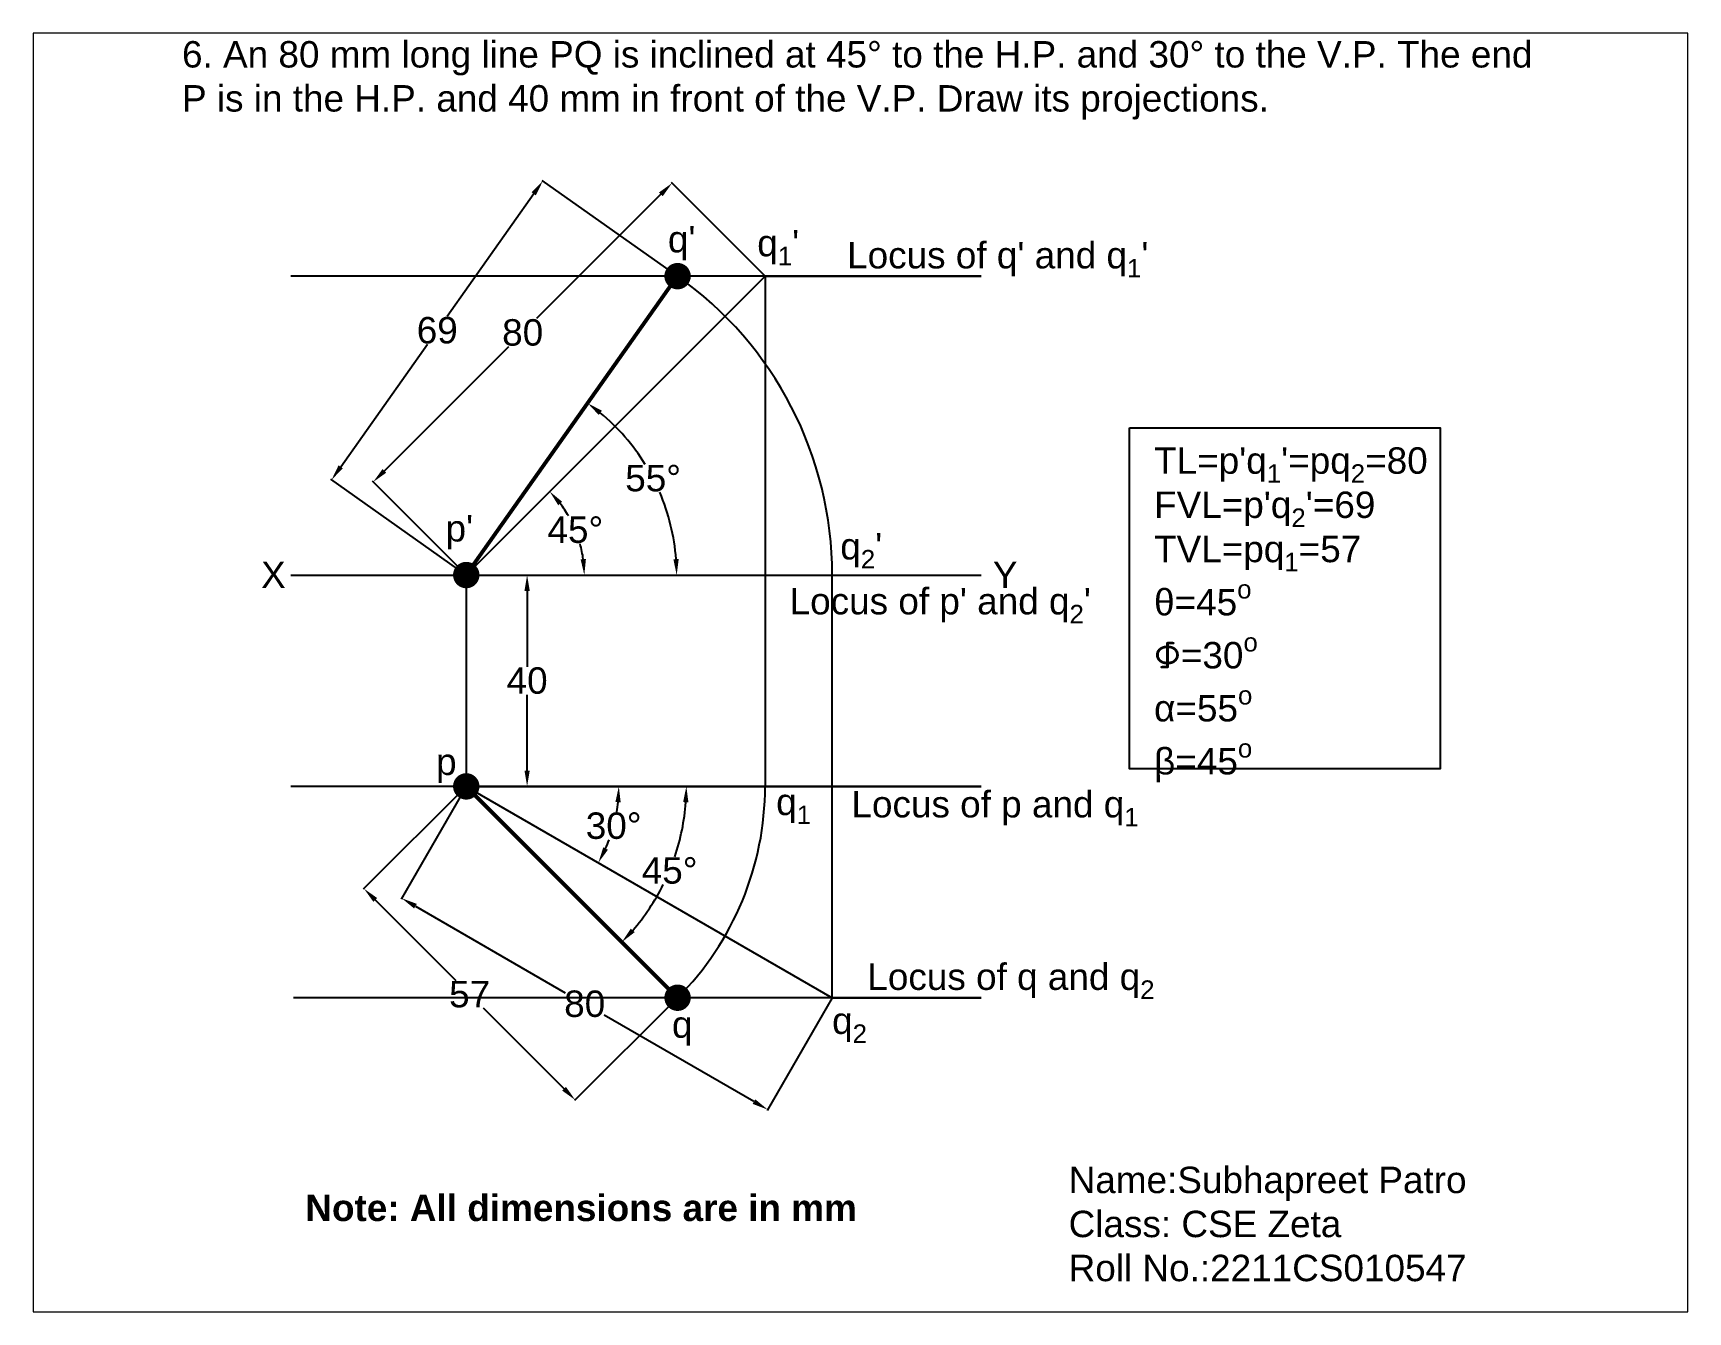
# Paper-space layout 'Layout6' of a CAD drawing. Header units: millimetres. Extents: x 1.1 to 9.9, y 0.85 to 7.65.
# The model-space entities are those that its viewports show. They can reach past a viewport. Long polylines and large blocks are cut down to what shows.
import ezdxf

# ---------------------------------------------------------------- set-up
doc = ezdxf.new("R2010")
doc.units = ezdxf.units.MM
doc.header["$MEASUREMENT"] = 0
doc.styles.get("Standard").update_dxf_attribs({"font": 'arial.ttf'})
doc.dimstyles.get("Standard").update_dxf_attribs({"dimtxt": 5, "dimasz": 3, "dimexe": 0.18, "dimexo": 0.0625, "dimgap": 0.09, "dimtad": 0, "dimtih": 1, "dimtoh": 1, "dimdec": 0, "dimzin": 0, "dimdsep": 46, "dimtxsty": 'Standard', "dimcen": 0.09, "dimadec": 0, "dimazin": 0, "dimtfac": 1, "dimtdec": 0, "dimtofl": 0, "dimtmove": 0, "dimatfit": 3, "dimfxl": 1, "dimtolj": 1, "dimtzin": 0, "dimarcsym": 0})

# ---------------------------------------------------------------- blocks, each defined once
blk = doc.blocks.new('*D44')
at = {"color": 0, "lineweight": -2, "transparency": 16777216}
for p, q in [((2293.93, 454.37), (2270.41, 430.85)), ((2313.61, 438.92), (2295.92, 456.62)), ((2241.6, 402.04), (2265.12, 425.56)), ((2257.05, 382.36), (2239.35, 400.05))]:
    blk.add_line(p, q, dxfattribs=at)
at = {"color": 0, "transparency": 16777216}
for points in [[(2293.57, 454.72), (2294.28, 454.01), (2296.05, 456.49)], [(2241.25, 402.39), (2241.96, 401.69), (2239.48, 399.92)]]:
    blk.add_solid(points, dxfattribs=at)
at = {"layer": 'Defpoints', "color": 0, "transparency": 16777216}
for p in [(2296.05, 456.49), (2313.66, 438.88), (2257.09, 382.31)]:
    blk.add_point(p, dxfattribs=at)
at = {"color": 0, "transparency": 16777216, "insert": (2267.77, 428.2), "char_height": 5, "attachment_point": 5}
blk.add_mtext('\\A1;80', dxfattribs=at)
blk = doc.blocks.new('*D45')
at = {"color": 0, "lineweight": -2, "transparency": 16777216}
for p, q in [((2269.86, 454.46), (2253.47, 431.27)), ((2297.04, 438.92), (2271.45, 457.01)), ((2233.33, 402.79), (2249.73, 425.98)), ((2257.04, 382.35), (2231.45, 400.44))]:
    blk.add_line(p, q, dxfattribs=at)
at = {"color": 0, "transparency": 16777216}
for points in [[(2269.46, 454.75), (2270.27, 454.17), (2271.6, 456.91)], [(2232.92, 403.08), (2233.74, 402.5), (2231.6, 400.34)]]:
    blk.add_solid(points, dxfattribs=at)
at = {"layer": 'Defpoints', "color": 0, "transparency": 16777216}
for p in [(2271.6, 456.91), (2297.09, 438.88), (2257.09, 382.31)]:
    blk.add_point(p, dxfattribs=at)
at = {"color": 0, "transparency": 16777216, "insert": (2251.6, 428.62), "char_height": 5, "attachment_point": 5}
blk.add_mtext('\\A1;69', dxfattribs=at)
blk = doc.blocks.new('*D46')
at = {"color": 0, "lineweight": -2, "transparency": 16777216}
for p, q in [((2257.06, 342.26), (2244.78, 320.99)), ((2247.47, 319.64), (2275.84, 303.26)), ((2326.34, 302.26), (2314.06, 280.99)), ((2311.55, 282.64), (2283.17, 299.03))]:
    blk.add_line(p, q, dxfattribs=at)
at = {"color": 0, "transparency": 16777216}
for points in [[(2247.72, 320.08), (2247.22, 319.21), (2244.87, 321.14)], [(2311.8, 283.08), (2311.3, 282.21), (2314.15, 281.14)]]:
    blk.add_solid(points, dxfattribs=at)
at = {"layer": 'Defpoints', "color": 0, "transparency": 16777216}
for p in [(2257.09, 342.31), (2326.37, 302.31), (2314.15, 281.14)]:
    blk.add_point(p, dxfattribs=at)
at = {"color": 0, "transparency": 16777216, "insert": (2279.51, 301.14), "char_height": 5, "attachment_point": 5}
blk.add_mtext('\\A1;80', dxfattribs=at)
blk = doc.blocks.new('*D47')
at = {"color": 0, "lineweight": -2, "transparency": 16777216}
for p, q in [((2257.05, 342.27), (2237.6, 322.83)), ((2239.85, 320.83), (2255.1, 305.59)), ((2297.05, 302.27), (2277.6, 282.83)), ((2275.61, 285.08), (2260.36, 300.32))]:
    blk.add_line(p, q, dxfattribs=at)
at = {"color": 0, "transparency": 16777216}
for points in [[(2240.21, 321.19), (2239.5, 320.48), (2237.73, 322.95)], [(2275.96, 285.43), (2275.26, 284.72), (2277.73, 282.95)]]:
    blk.add_solid(points, dxfattribs=at)
at = {"layer": 'Defpoints', "color": 0, "transparency": 16777216}
for p in [(2257.09, 342.31), (2297.09, 302.31), (2277.73, 282.95)]:
    blk.add_point(p, dxfattribs=at)
at = {"color": 0, "transparency": 16777216, "insert": (2257.73, 302.95), "char_height": 5, "attachment_point": 5}
blk.add_mtext('\\A1;57', dxfattribs=at)
blk = doc.blocks.new('*D48')
at = {"color": 0, "lineweight": -2, "transparency": 16777216}
for start, end in [(30.0313, 37.3037), (7.6963, 15.3607)]:
    blk.add_arc((2257.09, 382.31), 22.35, start, end, dxfattribs=at)
at = {"color": 0, "transparency": 16777216}
for points in [[(2274.49, 395.53), (2275.24, 396.19), (2272.89, 398.12)], [(2279.74, 385.34), (2278.74, 385.27), (2279.44, 382.31)]]:
    blk.add_solid(points, dxfattribs=at)
at = {"layer": 'Defpoints', "color": 0, "transparency": 16777216}
for p in [(2313.66, 438.88), (2278.68, 388.1), (2223.9, 382.31), (2257.09, 382.31), (2354.57, 382.31)]:
    blk.add_point(p, dxfattribs=at)
at = {"color": 0, "transparency": 16777216, "insert": (2277.74, 390.86), "char_height": 5, "attachment_point": 5}
blk.add_mtext('\\A1;45°', dxfattribs=at)
blk = doc.blocks.new('*D49')
at = {"color": 0, "lineweight": -2, "transparency": 16777216}
for start, end in [(31.7221, 50.4189), (4.3167, 23.1788)]:
    blk.add_arc((2257.09, 382.31), 39.83, start, end, dxfattribs=at)
at = {"color": 0, "transparency": 16777216}
for points in [[(2282.16, 412.61), (2282.77, 413.41), (2280.08, 414.83)], [(2297.3, 385.33), (2296.3, 385.29), (2296.92, 382.31)]]:
    blk.add_solid(points, dxfattribs=at)
at = {"layer": 'Defpoints', "color": 0, "transparency": 16777216}
for p in [(2297.09, 438.88), (2294.92, 394.78), (2223.9, 382.31), (2257.09, 382.31), (2354.57, 382.31)]:
    blk.add_point(p, dxfattribs=at)
at = {"color": 0, "transparency": 16777216, "insert": (2292.46, 400.62), "char_height": 5, "attachment_point": 5}
blk.add_mtext('\\A1;55°', dxfattribs=at)
blk = doc.blocks.new('*D50')
at = {"color": 0, "lineweight": -2, "transparency": 16777216}
for start, end in [(350.3716, 354.0462), (335.9538, 339.4894)]:
    blk.add_arc((2257.09, 342.31), 28.88, start, end, dxfattribs=at)
at = {"color": 0, "transparency": 16777216}
for points in [[(2285.32, 339.34), (2286.32, 339.29), (2285.97, 342.31)], [(2283.91, 330.32), (2283.02, 330.77), (2282.1, 327.87)]]:
    blk.add_solid(points, dxfattribs=at)
at = {"layer": 'Defpoints', "color": 0, "transparency": 16777216}
for p in [(2223.9, 342.31), (2257.09, 342.31), (2354.57, 342.31), (2284.23, 332.43), (2326.37, 302.31)]:
    blk.add_point(p, dxfattribs=at)
at = {"color": 0, "transparency": 16777216, "insert": (2284.99, 334.84), "char_height": 5, "attachment_point": 5}
blk.add_mtext('\\A1;30°', dxfattribs=at)
blk = doc.blocks.new('*D51')
at = {"color": 0, "lineweight": -2, "transparency": 16777216}
for start, end in [(341.3676, 355.8734), (319.1266, 333.5208)]:
    blk.add_arc((2257.09, 342.31), 41.66, start, end, dxfattribs=at)
at = {"color": 0, "transparency": 16777216}
for points in [[(2298.14, 339.33), (2299.14, 339.3), (2298.75, 342.31)], [(2288.96, 314.71), (2288.23, 315.39), (2286.55, 312.85)]]:
    blk.add_solid(points, dxfattribs=at)
at = {"layer": 'Defpoints', "color": 0, "transparency": 16777216}
for p in [(2223.9, 342.31), (2257.09, 342.31), (2354.57, 342.31), (2293.17, 321.48), (2297.09, 302.31)]:
    blk.add_point(p, dxfattribs=at)
at = {"color": 0, "transparency": 16777216, "insert": (2295.58, 326.37), "char_height": 5, "attachment_point": 5}
blk.add_mtext('\\A1;45°', dxfattribs=at)
blk = doc.blocks.new('*D120')
at = {"color": 0, "lineweight": -2, "transparency": 16777216}
for p, q in [((2257.15, 382.31), (2268.79, 382.31)), ((2268.61, 379.31), (2268.61, 364.95)), ((2268.61, 345.31), (2268.61, 359.67)), ((2257.15, 342.31), (2268.79, 342.31))]:
    blk.add_line(p, q, dxfattribs=at)
at = {"color": 0, "transparency": 16777216}
for points in [[(2268.11, 379.31), (2269.11, 379.31), (2268.61, 382.31)], [(2268.11, 345.31), (2269.11, 345.31), (2268.61, 342.31)]]:
    blk.add_solid(points, dxfattribs=at)
at = {"layer": 'Defpoints', "color": 0, "transparency": 16777216}
for p in [(2257.09, 382.31), (2257.09, 342.31), (2268.61, 342.31)]:
    blk.add_point(p, dxfattribs=at)
at = {"color": 0, "transparency": 16777216, "insert": (2268.61, 362.31), "char_height": 5, "attachment_point": 5}
blk.add_mtext('\\A1;40', dxfattribs=at)

msp = doc.modelspace()

# ---------------------------------------------------------------- linework, layer by layer
for p, q in [((2354.57, 438.88), (2223.9, 438.88)), ((2257.09, 382.31), (2313.66, 438.88)), ((2313.66, 438.88), (2313.66, 382.31)), ((2313.66, 438.88), (2354.57, 438.88)), ((2223.9, 382.31), (2354.57, 382.31)), ((2257.09, 382.31), (2257.09, 342.31)), ((2313.66, 382.31), (2313.66, 342.31)), ((2326.37, 302.31), (2326.37, 382.31)), ((2354.57, 342.31), (2223.9, 342.31)), ((2257.09, 342.31), (2326.37, 302.31)), ((2257.09, 342.31), (2354.57, 342.31)), ((2354.57, 302.31), (2224.42, 302.31)), ((2326.37, 302.31), (2354.57, 302.31))]:
    msp.add_line(p, q)
at = {"lineweight": 53}
for p, q in [((2257.09, 382.31), (2297.09, 438.88)), ((2257.09, 342.31), (2297.09, 302.31))]:
    msp.add_line(p, q, dxfattribs=at)
at = {"const_width": 2.5}
for points in [[(2295.84, 438.88, 1), (2298.34, 438.88, 1)], [(2255.84, 382.31, 1), (2258.34, 382.31, 1)], [(2255.84, 342.31, 1), (2258.34, 342.31, 1)], [(2295.84, 302.31, 1), (2298.34, 302.31, 1)]]:
    msp.add_lwpolyline(points, format="xyb", close=True, dxfattribs=at)
msp.add_lwpolyline([(2382.6, 410.16), (2441.44, 410.16), (2441.44, 345.64), (2382.6, 345.64)], close=True)
for centre, radius, start, end in [((2257.09, 382.31), 69.28, 0, 54.7356), ((2257.09, 342.31), 56.57, 315, 0)]:
    msp.add_arc(centre, radius, start, end)

# ---------------------------------------------------------------- texts
at = {"char_height": 5, "attachment_point": 1}
for s, width, heights, insert in [('6. An 80 mm long line PQ is inclined at 45° to the H.P. and 30° to the V.P. The end P is in the H.P. and 40 mm in front of the V.P. Draw its projections.', 256.6639, [25.05], (2203.29, 483.37)), ("q'", 10.8893, [6.39], (2295.26, 448.38)), ("\\A1;q{\\H0.7x;\\S^ 1;}'", 13.105, [0], (2312.17, 447.64)), ("\\A1;Locus of q' and q{\\H0.7x;\\S^ 1;}'", 55.2175, [0], (2329.18, 445.35)), ("\\A1;TL=p'q{\\H0.7x;\\S^ 1;}'=pq{\\H0.7x;\\S^ 2;}=80\\PFVL=p'q{\\H0.7x;\\S^ 2;}'=69\\PTVL=pq{\\H0.7x;\\S^ 1;}=57\\Pθ=45{\\H0.7x;\\So^ ;}\\P{\\fISOCPEUR|b0|i0|c0|p34;Φ\\f@Arial Unicode MS|b0|i0|c0|p34;=30\\H0.7x;\\So^ ;\\H1.42857x;\\Pα=55\\H0.7x;\\So^ ;\\H1.42857x;\\Pβ=45\\H0.7x;\\So^ ;}", 82.8315, [0], (2387.28, 406.48)), ("p'", 10.8893, [0], (2253.17, 393.66)), ("\\A1;q{\\H0.7x;\\S^ 2;}'", 13.105, [0], (2327.89, 390.26)), ('X', 12.5232, [0], (2218.26, 384.86)), ('Y', 12.5232, [0], (2356.77, 384.86)), ("\\A1;Locus of p' and q{\\H0.7x;\\S^ 2;}'", 56.82, [0], (2318.3, 379.87)), ('p', 10.8893, [0], (2251.38, 349.47)), ('\\A1;Locus of p and q{\\H0.7x;\\S^ 1;}', 58.7857, [0], (2330, 341.44)), ('\\A1;q{\\H0.7x;\\S^ 1;}', 13.105, [0], (2315.75, 341.88)), ('\\A1;Locus of q and q{\\H0.7x;\\S^ 2;}', 55.1874, [0], (2333.01, 308.79)), ('q', 10.8893, [0], (2296.03, 299.74)), ('\\A1;q{\\H0.7x;\\S^ 2;}', 13.105, [0], (2326.34, 300.46)), ('Name:Subhapreet Patro\\PClass: CSE Zeta\\PRoll No.:2211CS010547', 93.4346, [0], (2371.11, 270.33)), ('{\\fArial|b1|i0|c0|p34;Note: All dimensions are in mm}', 119.6567, [0], (2226.63, 265.04))]:
    msp.add_mtext_dynamic_manual_height_columns(s, width=width, gutter_width=25, heights=heights, dxfattribs=dict(at, insert=insert))

# ---------------------------------------------------------------- dimensions: what is measured, and where the dimension line sits
for p1, p2, distance, picture, middle in [((2257.09, 382.31), (2297.09, 438.88), 31.22, '*D45', (2251.6, 428.62)), ((2257.09, 382.31), (2313.66, 438.88), 24.9, '*D44', (2267.77, 428.2)), ((2257.09, 382.31), (2257.09, 342.31), 11.52, '*D120', (2268.61, 362.31)), ((2257.09, 342.31), (2297.09, 302.31), -27.38, '*D47', (2257.73, 302.95)), ((2257.09, 342.31), (2326.37, 302.31), -24.44, '*D46', (2279.51, 301.14))]:
    dim = msp.add_aligned_dim(p1=p1, p2=p2, distance=distance, dimstyle='Standard')
    dim.commit()
    dim.dimension.update_dxf_attribs({"geometry": picture, "text_midpoint": middle})
for base, line1, line2, picture, middle in [((2278.68, 388.1), ((2223.9, 382.31), (2354.57, 382.31)), ((2257.09, 382.31), (2313.66, 438.88)), '*D48', (2277.74, 390.86)), ((2294.92, 394.78), ((2223.9, 382.31), (2354.57, 382.31)), ((2257.09, 382.31), (2297.09, 438.88)), '*D49', (2292.46, 400.62)), ((2284.23, 332.43), ((2354.57, 342.31), (2223.9, 342.31)), ((2257.09, 342.31), (2326.37, 302.31)), '*D50', (2284.99, 334.84)), ((2293.17, 321.48), ((2354.57, 342.31), (2223.9, 342.31)), ((2257.09, 342.31), (2297.09, 302.31)), '*D51', (2295.58, 326.37))]:
    dim = msp.add_angular_dim_2l(base=base, line1=line1, line2=line2, dimstyle='Standard')
    dim.commit()
    dim.dimension.update_dxf_attribs({"geometry": picture, "text_midpoint": middle})

psp = doc.layouts.new('Layout6')

# ---------------------------------------------------------------- viewports
at = {"layer": '0'}
psp.add_viewport(center=(5.5, 4.25), size=(8.8, 6.8), view_center_point=(2331.7136, 363.8659), view_height=242.036837, dxfattribs=at)

doc.saveas('drawing.dxf')
